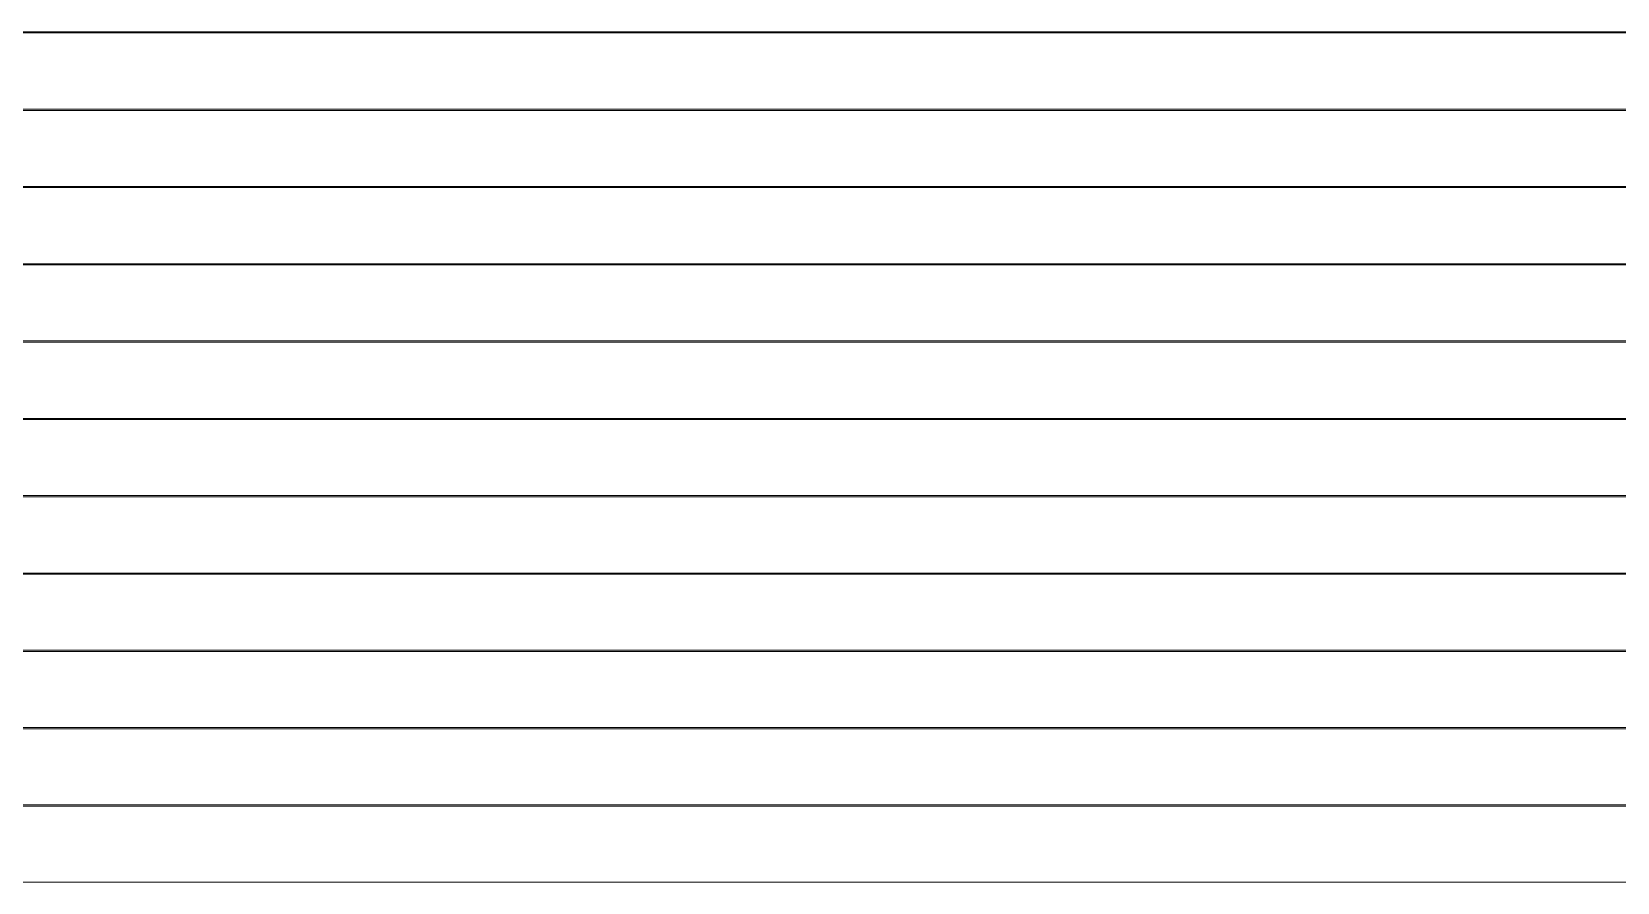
# Model space of a CAD drawing. Header units: millimetres. Extents: x -331 to 5585, y -2655 to 1513.
# Drawn here: x 372.52 to 382.95, y 549.2 to 554.79 of the extents above; entities that cross this region are included whole.
import ezdxf

# ---------------------------------------------------------------- set-up
doc = ezdxf.new("R2010")
doc.units = ezdxf.units.MM

msp = doc.modelspace()

# ---------------------------------------------------------------- linework, layer by layer
at = {"color": 7, "linetype": 'Continuous', "lineweight": 15}
for p, q in [((360.612, 554.792), (384.127, 554.792)), ((384.127, 554.784), (360.612, 554.784)), ((360.612, 554.284), (384.127, 554.284)), ((384.127, 554.275), (360.612, 554.275)), ((360.612, 553.775), (384.127, 553.775)), ((384.127, 553.767), (360.612, 553.767)), ((360.612, 553.267), (384.127, 553.267)), ((384.127, 553.259), (360.612, 553.259)), ((360.612, 552.759), (384.127, 552.759)), ((384.127, 552.75), (360.612, 552.75)), ((360.612, 552.25), (384.127, 552.25)), ((384.127, 552.242), (360.612, 552.242)), ((360.612, 551.742), (384.127, 551.742)), ((384.127, 551.733), (360.612, 551.733)), ((360.612, 551.233), (384.127, 551.233)), ((384.127, 551.225), (360.612, 551.225)), ((360.612, 550.725), (384.127, 550.725)), ((384.127, 550.716), (360.612, 550.716)), ((360.612, 550.216), (384.127, 550.216)), ((384.127, 550.208), (360.612, 550.208)), ((360.612, 549.708), (384.127, 549.708)), ((384.127, 549.699), (360.612, 549.699)), ((360.612, 549.199), (384.127, 549.199))]:
    msp.add_line(p, q, dxfattribs=at)

doc.saveas('drawing.dxf')
